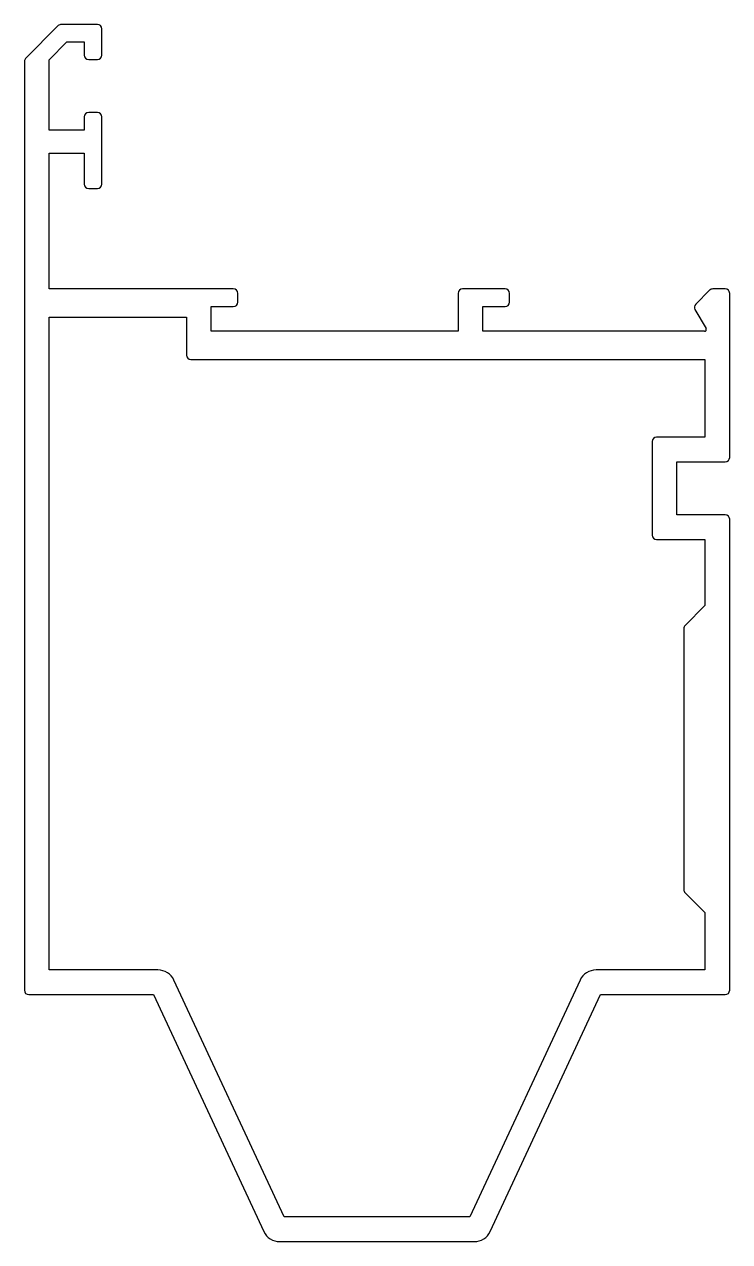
# Model space of a CAD drawing. Extents: x 3.3 to 43.3, y 1.9 to 70.9.
import ezdxf

# ---------------------------------------------------------------- set-up
doc = ezdxf.new("R2010")
doc.units = 0
doc.layers.get('0').update_dxf_attribs({"linetype": 'CONTINUOUS'})

msp = doc.modelspace()

# ---------------------------------------------------------------- linework, layer by layer
for p, q in [((5.192, 70.875), (3.338, 69.022)), ((7.415, 70.949), (5.368, 70.949)), ((7.665, 69.199), (7.665, 70.699)), ((4.665, 68.934), (5.679, 69.949)), ((5.679, 69.949), (6.665, 69.949)), ((6.665, 69.949), (6.665, 69.199)), ((3.265, 68.845), (3.265, 16.199)), ((4.665, 64.949), (4.665, 68.934)), ((6.915, 68.949), (7.415, 68.949)), ((6.665, 65.699), (6.665, 64.949)), ((7.415, 65.949), (6.915, 65.949)), ((7.665, 61.899), (7.665, 65.699)), ((6.665, 64.949), (4.665, 64.949)), ((4.665, 55.949), (4.665, 63.649)), ((4.665, 63.649), (6.665, 63.649)), ((6.665, 63.649), (6.665, 61.899)), ((6.915, 61.649), (7.415, 61.649)), ((15.115, 55.949), (4.665, 55.949)), ((30.535, 55.949), (28.115, 55.949)), ((43.015, 55.949), (42.306, 55.949)), ((15.365, 55.197), (15.365, 55.699)), ((27.865, 55.699), (27.865, 53.549)), ((30.785, 55.197), (30.785, 55.699)), ((42.129, 55.875), (41.338, 55.084)), ((43.265, 46.399), (43.265, 55.699)), ((13.865, 53.549), (13.865, 54.947)), ((13.865, 54.947), (15.115, 54.947)), ((29.265, 53.549), (29.265, 54.947)), ((29.265, 54.947), (30.535, 54.947)), ((41.298, 54.782), (41.924, 53.699)), ((4.665, 17.349), (4.665, 54.349)), ((4.665, 54.349), (12.465, 54.349)), ((12.465, 54.349), (12.465, 52.199)), ((27.865, 53.549), (13.865, 53.549)), ((41.838, 53.549), (29.265, 53.549)), ((12.715, 51.949), (41.865, 51.949)), ((41.865, 51.949), (41.865, 47.549)), ((38.865, 47.299), (38.865, 41.999)), ((41.865, 47.549), (39.115, 47.549)), ((40.265, 43.149), (40.265, 46.149)), ((40.265, 46.149), (43.015, 46.149)), ((43.015, 43.149), (40.265, 43.149)), ((43.265, 16.199), (43.265, 42.899)), ((39.115, 41.749), (41.865, 41.749)), ((41.865, 41.749), (41.865, 37.999)), ((41.865, 37.999), (40.738, 36.872)), ((40.665, 36.695), (40.665, 21.902)), ((40.738, 21.725), (41.865, 20.599)), ((41.865, 20.599), (41.865, 17.349)), ((10.841, 17.349), (4.665, 17.349)), ((41.865, 17.349), (35.688, 17.349)), ((18.007, 3.349), (11.748, 16.771)), ((34.782, 16.771), (28.523, 3.349)), ((3.515, 15.949), (10.587, 15.949)), ((10.587, 15.949), (16.846, 2.526)), ((29.684, 2.526), (35.943, 15.949)), ((35.943, 15.949), (43.015, 15.949)), ((28.523, 3.349), (18.007, 3.349)), ((17.752, 1.949), (28.778, 1.949))]:
    msp.add_line(p, q)
for centre, radius, start, end in [((5.368, 70.699), 0.25, 90, 135), ((7.415, 70.699), 0.25, 0, 90), ((3.515, 68.845), 0.25, 135, 180), ((6.915, 69.199), 0.25, 180, 270), ((7.415, 69.199), 0.25, 270, 0), ((6.915, 65.699), 0.25, 90, 180), ((7.415, 65.699), 0.25, 0, 90), ((6.915, 61.899), 0.25, 180, 270), ((7.415, 61.899), 0.25, 270, 0), ((15.115, 55.699), 0.25, 0, 90), ((28.115, 55.699), 0.25, 90, 180), ((30.535, 55.699), 0.25, 0, 90), ((42.306, 55.699), 0.25, 90, 135), ((43.015, 55.699), 0.25, 0, 90), ((15.115, 55.197), 0.25, 270, 0), ((30.535, 55.197), 0.25, 270, 0), ((41.515, 54.907), 0.25, 135, 210), ((41.838, 53.649), 0.1, 270, 30), ((12.715, 52.199), 0.25, 180, 270), ((39.115, 47.299), 0.25, 90, 180), ((43.015, 46.399), 0.25, 270, 0), ((43.015, 42.899), 0.25, 0, 90), ((39.115, 41.999), 0.25, 180, 270), ((40.915, 36.695), 0.25, 135, 180), ((40.915, 21.902), 0.25, 180, 225), ((10.841, 16.349), 1, 25, 90), ((35.688, 16.349), 1, 90, 155), ((3.515, 16.199), 0.25, 180, 270), ((43.015, 16.199), 0.25, 270, 0), ((17.752, 2.949), 1, 205, 270), ((28.778, 2.949), 1, 270, 335)]:
    msp.add_arc(centre, radius, start, end)

doc.saveas('drawing.dxf')
